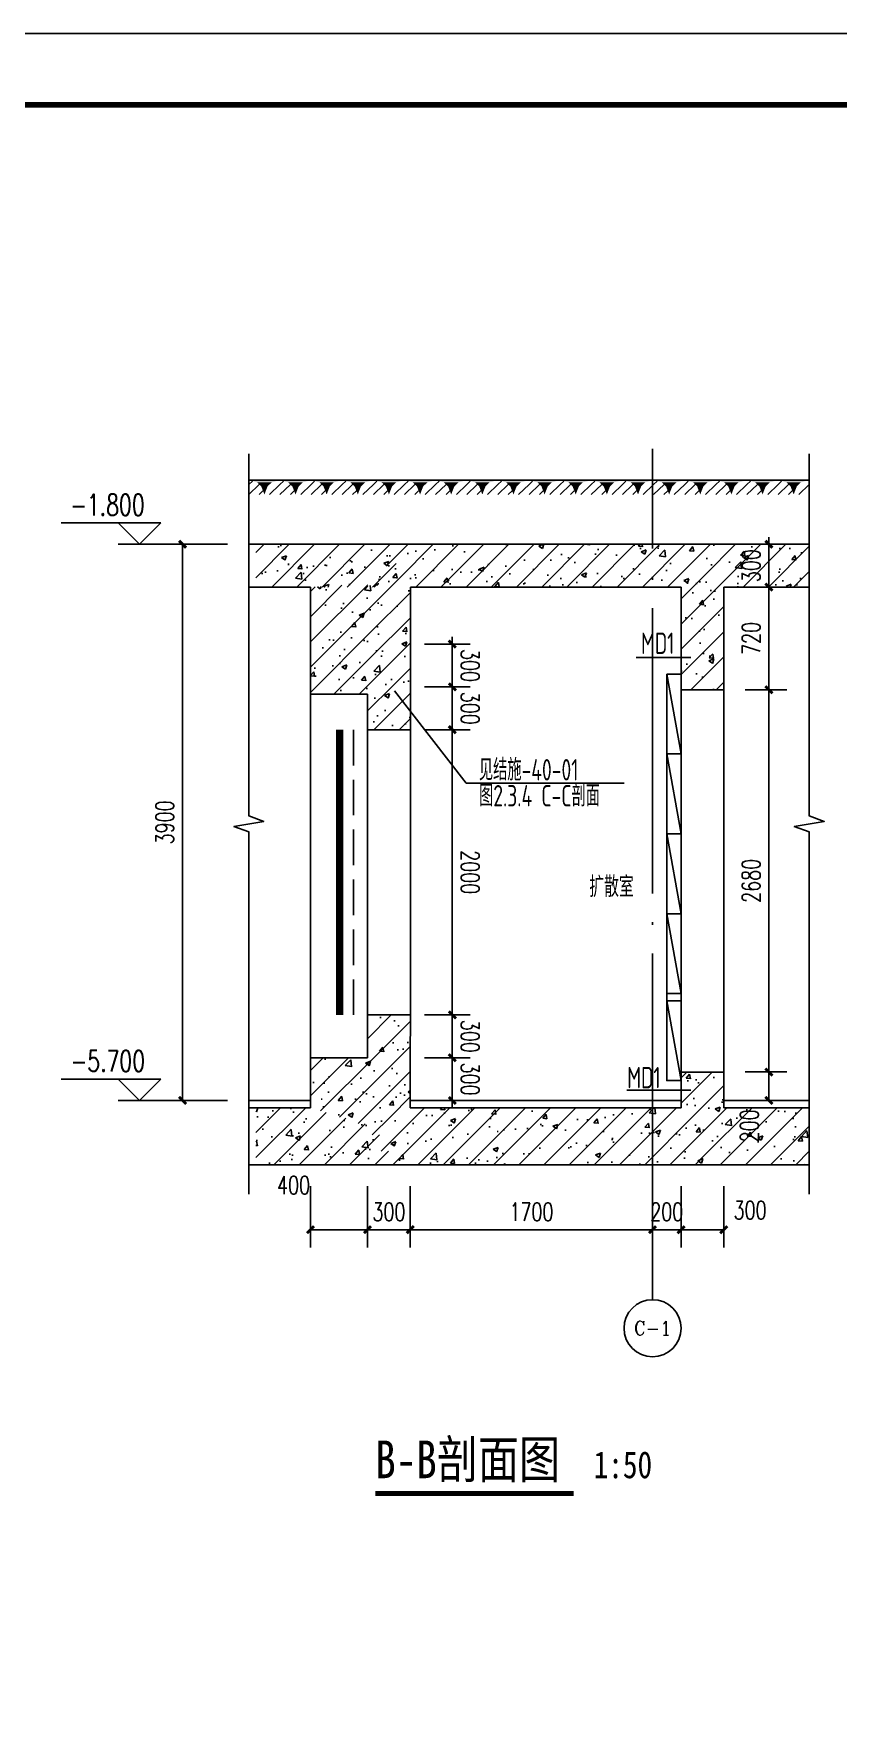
# Model space of a CAD drawing. Extents: x 37906 to 290206, y -18154 to 41246.
# Drawn here: x 108530 to 114177, y -252 to 11546 of the extents above; entities that cross this region are included whole.
import ezdxf
from ezdxf.enums import TextEntityAlignment as Align

# ---------------------------------------------------------------- set-up
doc = ezdxf.new("R2010")
doc.units = 0
doc.header["$LTSCALE"] = 1000
doc.header["$MEASUREMENT"] = 0
doc.linetypes.add('__DASH', pattern=[0.35, 0.25, -0.1])
doc.linetypes.add('DOTE', pattern=[2.42, 2, -0.2, 0.02, -0.2])
for name, color, linetype in [('AXIS', 3, 'Continuous'), ('AXIS_TEXT', 7, 'Continuous'), ('cxx车行线', 64, 'Continuous'), ('DIM_SYMB', 3, 'Continuous'), ('DOTE', 1, 'DOTE'), ('ECA_TK', 7, 'Continuous'), ('PUB_DIM', 3, 'Continuous'), ('PUB_HATCH', 8, 'Continuous'), ('PUB_TEXT', 7, 'Continuous'), ('RF-M', 7, 'Continuous'), ('RF-QT', 30, 'Continuous'), ('SURFACE', 6, 'Continuous'), ('TEXT', 7, 'Continuous'), ('tk', 7, 'Continuous'), ('可见线', 7, 'Continuous')]:
    doc.layers.add(name, color=color, linetype=linetype)
doc.layers.add('RF-WZ', color=110, linetype='Continuous', lineweight=0)
doc.styles.add('_TCH_AXIS', font='COMPLEX', dxfattribs={"bigfont": 'GBCBIG'})
doc.styles.add('_TCH_DIM', font='SIMPLEX', dxfattribs={"bigfont": 'GBCBIG'})
doc.styles.add('_TCH_DIM_T3', font='SIMPLEX', dxfattribs={"width": 0.705882, "bigfont": 'GBCBIG'})
doc.styles.add('COMPLEX', font='COMPLEX.shx', dxfattribs={"width": 0.65})
doc.styles.add('KING-1', font='GBENOR', dxfattribs={"bigfont": 'GBCBIG'})
doc.styles.get("Standard").update_dxf_attribs({"font": 'tssdeng2.shx', "width": 0.7, "bigfont": 'hztxt.shx'})
doc.styles.add('TSSD_Rein', font='tssdeng2.shx', dxfattribs={"width": 0.7, "bigfont": 'tssdchn.shx'})
doc.styles.add('TYDG_01', font='', dxfattribs={"width": 0.8})
doc.styles.get('TYDG_01').set_extended_font_data('SimSun')
doc.dimstyles.new('_TCH_ARCH&&50', dxfattribs={"dimtxt": 127.5, "dimasz": 50, "dimexe": 125, "dimexo": 150, "dimgap": 61.25, "dimtad": 1, "dimdec": 0, "dimrnd": 5, "dimzin": 0, "dimdsep": 46, "dimtxsty": '_TCH_DIM_T3', "dimblk": 'ARCHTICK', "dimcen": 0.09, "dimclrt": 7, "dimazin": 2, "dimtfac": 1, "dimtdec": 0, "dimtix": 1, "dimtmove": 2, "dimatfit": 3, "dimfxl": 1, "dimtolj": 1, "dimtzin": 0, "dimarcsym": 0})
pattern_1 = [(45, (-1654115.83, 9348.41), (-88.388348, 88.388348), []), (50, (-1654115.83, 9348.4), (358.63009, -31.376067), [37.5, -412.5]), (355, (-1654115.83, 9348.4), (-69.37567, 376.09607), [30, -330]), (100.4514, (-1654085.95, 9345.8), (289.25469, 344.71977), [31.870095, -350.571056]), (46.1842, (-1654115.83, 9448.4), (533.62052, -82.75951), [56.25, -618.75]), (96.6356, (-1654071.37, 9441.5), (467.33135, 487.05894), [47.80514, -525.8565]), (351.1842, (-1654115.83, 9448.4), (467.33097, 487.0593), [45, -495]), (21, (-1654065.83, 9423.4), (298.453526, -201.309445), [37.5, -412.5]), (326, (-1654065.83, 9423.4), (121.657666, 362.57502), [30, -330]), (71.4514, (-1654040.96, 9406.63), (420.111314, 161.26525), [31.870095, -350.571056]), (37.5, (-1654115.83, 9348.41), (6.079928, 166.446927), [0, -326, 0, -335, 0, -331.25]), (7.5, (-1654115.83, 9348.4), (131.534769, 197.205856), [0, -191, 0, -318.5, 0, -126.25]), (327.5, (-1654227.33, 9348.41), (266.911218, -11.277436), [0, -125, 0, -390, 0, -517.5]), (317.5, (-1654277.33, 9348.4), (291.593085, 50.05249), [0, -162.5, 0, -259, 0, -367.5])]
pattern_2 = [(45, (-1654165.83, 9348.41), (-88.388348, 88.388348), []), (50, (-1654165.83, 9348.4), (358.63009, -31.376067), [37.5, -412.5]), (355, (-1654165.83, 9348.4), (-69.37567, 376.09607), [30, -330]), (100.4514, (-1654135.95, 9345.8), (289.25469, 344.71977), [31.870095, -350.571056]), (46.1842, (-1654165.83, 9448.4), (533.62052, -82.75951), [56.25, -618.75]), (96.6356, (-1654121.37, 9441.5), (467.33135, 487.05894), [47.80514, -525.8565]), (351.1842, (-1654165.83, 9448.4), (467.33097, 487.0593), [45, -495]), (21, (-1654115.83, 9423.4), (298.453526, -201.309445), [37.5, -412.5]), (326, (-1654115.83, 9423.4), (121.657666, 362.57502), [30, -330]), (71.4514, (-1654090.96, 9406.63), (420.111314, 161.26525), [31.870095, -350.571056]), (37.5, (-1654165.83, 9348.41), (6.079928, 166.446927), [0, -326, 0, -335, 0, -331.25]), (7.5, (-1654165.83, 9348.4), (131.534769, 197.205856), [0, -191, 0, -318.5, 0, -126.25]), (327.5, (-1654277.33, 9348.41), (266.911218, -11.277436), [0, -125, 0, -390, 0, -517.5]), (317.5, (-1654327.33, 9348.4), (291.593085, 50.05249), [0, -162.5, 0, -259, 0, -367.5])]

# ---------------------------------------------------------------- blocks, each defined once
blk = doc.blocks.new('10B_A1E图框')
at = {"layer": 'ECA_TK'}
blk.add_lwpolyline([(0, 0), (841, 0), (841, 594), (0, 594)], close=True, dxfattribs=at)
at = {"layer": 'ECA_TK', "const_width": 0.8}
blk.add_lwpolyline([(831, 10), (831, 584), (18, 584), (18, 10)], close=True, dxfattribs=at)
blk = doc.blocks.new('_ArchTick')
at = {"color": 0, "linetype": 'ByBlock', "const_width": 0.4}
blk.add_lwpolyline([(-0.5, -0.5), (0.5, 0.5)], dxfattribs=at)
blk = doc.blocks.new('*D568')
at = {"layer": 'Defpoints', "color": 0}
for p in [(113073, 3616), (113373, 3616), (113373, 3160)]:
    blk.add_point(p, dxfattribs=at)
at = {"layer": 'PUB_DIM', "color": 0, "lineweight": -2}
for p, q in [((113073, 3466), (113073, 3035)), ((113373, 3466), (113373, 3035)), ((113073, 3160), (113373, 3160))]:
    blk.add_line(p, q, dxfattribs=at)
at = {"layer": 'PUB_DIM', "color": 0, "lineweight": -2, "xscale": 50, "yscale": 50, "zscale": 50}
for p, rotation in [((113073, 3160), 180.0002328873889), ((113373, 3160), 0.000232887388930009)]:
    blk.add_blockref('_ArchTick', p, dxfattribs=dict(at, rotation=rotation))
at = {"layer": 'PUB_DIM', "color": 7, "insert": (113558, 3297), "char_height": 127.5, "attachment_point": 5, "rotation": 0.0002, "style": '_TCH_DIM_T3'}
blk.add_mtext('\\A1;300', dxfattribs=at)
blk = doc.blocks.new('*D569')
at = {"layer": 'Defpoints', "color": 0}
for p in [(112873, 3616), (113073, 3616), (113073, 3160)]:
    blk.add_point(p, dxfattribs=at)
at = {"layer": 'PUB_DIM', "color": 0, "lineweight": -2}
for p, q in [((112873, 3466), (112873, 3035)), ((113073, 3466), (113073, 3035)), ((112873, 3160), (112823, 3160)), ((112873, 3160), (113073, 3160)), ((113073, 3160), (113123, 3160))]:
    blk.add_line(p, q, dxfattribs=at)
at = {"layer": 'PUB_DIM', "color": 0, "lineweight": -2, "xscale": 50, "yscale": 50, "zscale": 50}
for p, rotation in [((112873, 3160), 0.0002328873849766211), ((113073, 3160), 180.000232887385)]:
    blk.add_blockref('_ArchTick', p, dxfattribs=dict(at, rotation=rotation))
at = {"layer": 'PUB_DIM', "color": 7, "insert": (112973, 3285), "char_height": 127.5, "attachment_point": 5, "rotation": 0.0002, "style": '_TCH_DIM_T3'}
blk.add_mtext('\\A1;200', dxfattribs=at)
blk = doc.blocks.new('*D570')
at = {"layer": 'Defpoints', "color": 0}
for p in [(111173, 3616), (112873, 3616), (112873, 3160)]:
    blk.add_point(p, dxfattribs=at)
at = {"layer": 'PUB_DIM', "color": 0, "lineweight": -2}
for p, q in [((111173, 3466), (111173, 3035)), ((112873, 3466), (112873, 3035)), ((111173, 3160), (112873, 3160))]:
    blk.add_line(p, q, dxfattribs=at)
at = {"layer": 'PUB_DIM', "color": 0, "lineweight": -2, "xscale": 50, "yscale": 50, "zscale": 50}
for p, rotation in [((111173, 3160), 180.0002328873878), ((112873, 3160), 0.0002328873877595649)]:
    blk.add_blockref('_ArchTick', p, dxfattribs=dict(at, rotation=rotation))
at = {"layer": 'PUB_DIM', "color": 7, "insert": (112023, 3285), "char_height": 127.5, "attachment_point": 5, "rotation": 0.0002, "style": '_TCH_DIM_T3'}
blk.add_mtext('\\A1;1700', dxfattribs=at)
blk = doc.blocks.new('*D571')
at = {"layer": 'Defpoints', "color": 0}
for p in [(110873, 3616), (111173, 3616), (111173, 3160)]:
    blk.add_point(p, dxfattribs=at)
at = {"layer": 'PUB_DIM', "color": 0, "lineweight": -2}
for p, q in [((110873, 3466), (110873, 3035)), ((111173, 3466), (111173, 3035)), ((110873, 3160), (110823, 3160)), ((110873, 3160), (111173, 3160)), ((111173, 3160), (111223, 3160))]:
    blk.add_line(p, q, dxfattribs=at)
at = {"layer": 'PUB_DIM', "color": 0, "lineweight": -2, "xscale": 50, "yscale": 50, "zscale": 50}
for p, rotation in [((110873, 3160), 0.000232887387534575), ((111173, 3160), 180.0002328873875)]:
    blk.add_blockref('_ArchTick', p, dxfattribs=dict(at, rotation=rotation))
at = {"layer": 'PUB_DIM', "color": 7, "insert": (111023, 3285), "char_height": 127.5, "attachment_point": 5, "rotation": 0.0002, "style": '_TCH_DIM_T3'}
blk.add_mtext('\\A1;300', dxfattribs=at)
blk = doc.blocks.new('*D572')
at = {"layer": 'Defpoints', "color": 0}
for p in [(110473, 3616), (110873, 3616), (110873, 3160)]:
    blk.add_point(p, dxfattribs=at)
at = {"layer": 'PUB_DIM', "color": 0, "lineweight": -2}
for p, q in [((110473, 3466), (110473, 3035)), ((110873, 3466), (110873, 3035)), ((110473, 3160), (110873, 3160))]:
    blk.add_line(p, q, dxfattribs=at)
at = {"layer": 'PUB_DIM', "color": 0, "lineweight": -2, "xscale": 50, "yscale": 50, "zscale": 50}
for p, rotation in [((110473, 3160), 180.0002619975795), ((110873, 3160), 0.0002619975794888366)]:
    blk.add_blockref('_ArchTick', p, dxfattribs=dict(at, rotation=rotation))
at = {"layer": 'PUB_DIM', "color": 7, "insert": (110354, 3472), "char_height": 127.5, "attachment_point": 5, "rotation": 0.0003, "style": '_TCH_DIM_T3'}
blk.add_mtext('\\A1;400', dxfattribs=at)
blk = doc.blocks.new('*D573')
at = {"layer": 'Defpoints', "color": 0}
for p in [(111123, 7266), (111468, 7266), (111123, 6966)]:
    blk.add_point(p, dxfattribs=at)
at = {"layer": 'PUB_DIM', "color": 0, "lineweight": -2}
for p, q in [((111468, 7266), (111468, 7316)), ((111273, 7266), (111593, 7266)), ((111468, 6966), (111468, 7266)), ((111273, 6966), (111593, 6966)), ((111468, 6966), (111468, 6916))]:
    blk.add_line(p, q, dxfattribs=at)
at = {"layer": 'PUB_DIM', "color": 0, "lineweight": -2, "xscale": 50, "yscale": 50, "zscale": 50}
for p, rotation in [((111468, 7266), 270.0003167817233), ((111468, 6966), 90.00031678172327)]:
    blk.add_blockref('_ArchTick', p, dxfattribs=dict(at, rotation=rotation))
at = {"layer": 'PUB_DIM', "color": 7, "insert": (111593, 7116), "char_height": 127.5, "attachment_point": 5, "rotation": 270.0003, "style": '_TCH_DIM_T3'}
blk.add_mtext('\\A1;300', dxfattribs=at)
blk = doc.blocks.new('*D574')
at = {"layer": 'Defpoints', "color": 0}
for p in [(111123, 6966), (111468, 6966), (111123, 6666)]:
    blk.add_point(p, dxfattribs=at)
at = {"layer": 'PUB_DIM', "color": 0, "lineweight": -2}
for p, q in [((111273, 6966), (111593, 6966)), ((111468, 6966), (111468, 7016)), ((111468, 6666), (111468, 6966)), ((111273, 6666), (111593, 6666)), ((111468, 6666), (111468, 6616))]:
    blk.add_line(p, q, dxfattribs=at)
at = {"layer": 'PUB_DIM', "color": 0, "lineweight": -2, "xscale": 50, "yscale": 50, "zscale": 50}
for p, rotation in [((111468, 6966), 270.0003167816835), ((111468, 6666), 90.00031678168354)]:
    blk.add_blockref('_ArchTick', p, dxfattribs=dict(at, rotation=rotation))
at = {"layer": 'PUB_DIM', "color": 7, "insert": (111593, 6816), "char_height": 127.5, "attachment_point": 5, "rotation": 270.0003, "style": '_TCH_DIM_T3'}
blk.add_mtext('\\A1;300', dxfattribs=at)
blk = doc.blocks.new('*D575')
at = {"layer": 'Defpoints', "color": 0}
for p in [(111123, 6666), (111468, 6666), (111123, 4666)]:
    blk.add_point(p, dxfattribs=at)
at = {"layer": 'PUB_DIM', "color": 0, "lineweight": -2}
for p, q in [((111273, 6666), (111593, 6666)), ((111468, 4666), (111468, 6666)), ((111273, 4666), (111593, 4666))]:
    blk.add_line(p, q, dxfattribs=at)
at = {"layer": 'PUB_DIM', "color": 0, "lineweight": -2, "xscale": 50, "yscale": 50, "zscale": 50}
for p, rotation in [((111468, 6666), 90.00031678171248), ((111468, 4666), 270.0003167817125)]:
    blk.add_blockref('_ArchTick', p, dxfattribs=dict(at, rotation=rotation))
at = {"layer": 'PUB_DIM', "color": 7, "insert": (111593, 5666), "char_height": 127.5, "attachment_point": 5, "rotation": 270.0003, "style": '_TCH_DIM_T3'}
blk.add_mtext('\\A1;2000', dxfattribs=at)
blk = doc.blocks.new('*D576')
at = {"layer": 'Defpoints', "color": 0}
for p in [(111123, 4666), (111468, 4666), (111123, 4366)]:
    blk.add_point(p, dxfattribs=at)
at = {"layer": 'PUB_DIM', "color": 0, "lineweight": -2}
for p, q in [((111273, 4666), (111593, 4666)), ((111468, 4666), (111468, 4716)), ((111468, 4366), (111468, 4666)), ((111273, 4366), (111593, 4366)), ((111468, 4366), (111468, 4316))]:
    blk.add_line(p, q, dxfattribs=at)
at = {"layer": 'PUB_DIM', "color": 0, "lineweight": -2, "xscale": 50, "yscale": 50, "zscale": 50}
for p, rotation in [((111468, 4666), 270.0003167816835), ((111468, 4366), 90.00031678168354)]:
    blk.add_blockref('_ArchTick', p, dxfattribs=dict(at, rotation=rotation))
at = {"layer": 'PUB_DIM', "color": 7, "insert": (111593, 4516), "char_height": 127.5, "attachment_point": 5, "rotation": 270.0003, "style": '_TCH_DIM_T3'}
blk.add_mtext('\\A1;300', dxfattribs=at)
blk = doc.blocks.new('*D577')
at = {"layer": 'Defpoints', "color": 0}
for p in [(111123, 4366), (111468, 4366), (111123, 4066)]:
    blk.add_point(p, dxfattribs=at)
at = {"layer": 'PUB_DIM', "color": 0, "lineweight": -2}
for p, q in [((111273, 4366), (111593, 4366)), ((111468, 4366), (111468, 4416)), ((111468, 4066), (111468, 4366)), ((111273, 4066), (111593, 4066)), ((111468, 4066), (111468, 4016))]:
    blk.add_line(p, q, dxfattribs=at)
at = {"layer": 'PUB_DIM', "color": 0, "lineweight": -2, "xscale": 50, "yscale": 50, "zscale": 50}
for p, rotation in [((111468, 4366), 270.000316781728), ((111468, 4066), 90.000316781728)]:
    blk.add_blockref('_ArchTick', p, dxfattribs=dict(at, rotation=rotation))
at = {"layer": 'PUB_DIM', "color": 7, "insert": (111593, 4216), "char_height": 127.5, "attachment_point": 5, "rotation": 270.0003, "style": '_TCH_DIM_T3'}
blk.add_mtext('\\A1;300', dxfattribs=at)
blk = doc.blocks.new('*D578')
at = {"layer": 'Defpoints', "color": 0}
for p in [(113373, 7966), (113690, 7966), (113373, 7666)]:
    blk.add_point(p, dxfattribs=at)
at = {"layer": 'PUB_DIM', "color": 0, "lineweight": -2}
for p, q in [((113523, 7966), (113815, 7966)), ((113690, 7966), (113690, 8016)), ((113690, 7666), (113690, 7966)), ((113523, 7666), (113815, 7666)), ((113690, 7666), (113690, 7616))]:
    blk.add_line(p, q, dxfattribs=at)
at = {"layer": 'PUB_DIM', "color": 0, "lineweight": -2, "xscale": 50, "yscale": 50, "zscale": 50}
for p, rotation in [((113690, 7966), 270), ((113690, 7666), 90)]:
    blk.add_blockref('_ArchTick', p, dxfattribs=dict(at, rotation=rotation))
at = {"layer": 'PUB_DIM', "color": 7, "insert": (113565, 7816), "char_height": 127.5, "attachment_point": 5, "rotation": 90, "style": '_TCH_DIM_T3'}
blk.add_mtext('\\A1;300', dxfattribs=at)
blk = doc.blocks.new('*D579')
at = {"layer": 'Defpoints', "color": 0}
for p in [(113373, 7666), (113690, 7666), (113373, 6946)]:
    blk.add_point(p, dxfattribs=at)
at = {"layer": 'PUB_DIM', "color": 0, "lineweight": -2}
for p, q in [((113523, 7666), (113815, 7666)), ((113690, 6946), (113690, 7666)), ((113523, 6946), (113815, 6946))]:
    blk.add_line(p, q, dxfattribs=at)
at = {"layer": 'PUB_DIM', "color": 0, "lineweight": -2, "xscale": 50, "yscale": 50, "zscale": 50}
for p, rotation in [((113690, 7666), 90), ((113690, 6946), 270)]:
    blk.add_blockref('_ArchTick', p, dxfattribs=dict(at, rotation=rotation))
at = {"layer": 'PUB_DIM', "color": 7, "insert": (113565, 7306), "char_height": 127.5, "attachment_point": 5, "rotation": 90, "style": '_TCH_DIM_T3'}
blk.add_mtext('\\A1;720', dxfattribs=at)
blk = doc.blocks.new('*D580')
at = {"layer": 'Defpoints', "color": 0}
for p in [(113373, 6946), (113690, 6946), (113373, 4266)]:
    blk.add_point(p, dxfattribs=at)
at = {"layer": 'PUB_DIM', "color": 0, "lineweight": -2}
for p, q in [((113523, 6946), (113815, 6946)), ((113690, 4266), (113690, 6946)), ((113523, 4266), (113815, 4266))]:
    blk.add_line(p, q, dxfattribs=at)
at = {"layer": 'PUB_DIM', "color": 0, "lineweight": -2, "xscale": 50, "yscale": 50, "zscale": 50}
for p, rotation in [((113690, 6946), 90), ((113690, 4266), 270)]:
    blk.add_blockref('_ArchTick', p, dxfattribs=dict(at, rotation=rotation))
at = {"layer": 'PUB_DIM', "color": 7, "insert": (113565, 5606), "char_height": 127.5, "attachment_point": 5, "rotation": 90, "style": '_TCH_DIM_T3'}
blk.add_mtext('\\A1;2680', dxfattribs=at)
blk = doc.blocks.new('*D581')
at = {"layer": 'Defpoints', "color": 0}
for p in [(113373, 4266), (113690, 4266), (113373, 4066)]:
    blk.add_point(p, dxfattribs=at)
at = {"layer": 'PUB_DIM', "color": 0, "lineweight": -2}
for p, q in [((113523, 4266), (113815, 4266)), ((113690, 4066), (113690, 4266)), ((113523, 4066), (113815, 4066))]:
    blk.add_line(p, q, dxfattribs=at)
at = {"layer": 'PUB_DIM', "color": 0, "lineweight": -2, "xscale": 50, "yscale": 50, "zscale": 50}
for p, rotation in [((113690, 4266), 90), ((113690, 4066), 270)]:
    blk.add_blockref('_ArchTick', p, dxfattribs=dict(at, rotation=rotation))
at = {"layer": 'PUB_DIM', "color": 7, "insert": (113553, 3888), "char_height": 127.5, "attachment_point": 5, "rotation": 90, "style": '_TCH_DIM_T3'}
blk.add_mtext('\\A1;200', dxfattribs=at)
blk = doc.blocks.new('*D582')
at = {"layer": 'Defpoints', "color": 0}
for p in [(109575, 7966), (110040, 7966), (110040, 4066)]:
    blk.add_point(p, dxfattribs=at)
at = {"layer": 'PUB_DIM', "color": 0, "lineweight": -2}
for p, q in [((109890, 7966), (109450, 7966)), ((109575, 4066), (109575, 7966)), ((109890, 4066), (109450, 4066))]:
    blk.add_line(p, q, dxfattribs=at)
at = {"layer": 'PUB_DIM', "color": 0, "lineweight": -2, "xscale": 50, "yscale": 50, "zscale": 50}
for p, rotation in [((109575, 7966), 90), ((109575, 4066), 270)]:
    blk.add_blockref('_ArchTick', p, dxfattribs=dict(at, rotation=rotation))
at = {"layer": 'PUB_DIM', "color": 7, "insert": (109450, 6016), "char_height": 127.5, "attachment_point": 5, "rotation": 90, "style": '_TCH_DIM_T3'}
blk.add_mtext('\\A1;3900', dxfattribs=at)
blk = doc.blocks.new('$LinePat$自然土壤')
at = {"color": 0}
for p, q in [((0, -90), (71, -19)), ((0, -300), (211, -89)), ((210, -300), (286, -224)), ((420, -300), (630, -90))]:
    blk.add_line(p, q, dxfattribs=at)
for points in [[(0, 0), (630, 0), (168, -45), (462, -45)], [(168, -45), (462, -45), (252, -132), (378, -132)], [(252, -132), (378, -132), (315, -300)]]:
    blk.add_solid(points, dxfattribs=at)
blk = doc.blocks.new('_AXISO')
blk.add_circle((0, 0), 0.5)
at = {"layer": 'AXIS_TEXT', "style": 'COMPLEX', "width": 1.041667}
blk.add_attdef('A', text='', height=0.56, dxfattribs=at).set_placement((-0.25, -0.28), (0.25, -0.28), align=Align.FIT)

msp = doc.modelspace()

# ---------------------------------------------------------------- hatches: boundary and pattern name
at = {"layer": 'PUB_HATCH'}
h = msp.add_hatch(dxfattribs=at)
h.set_pattern_fill('钢筋混凝土', color=256, scale=50, style=0)
h.set_pattern_definition(pattern_1)
h.paths.add_polyline_path([(110089.9, 7665.6), (110923.4, 7665.6), (111073.4, 7765.6), (111073.4, 7965.6), (110089.9, 7965.6)])
h = msp.add_hatch(dxfattribs=at)
h.set_pattern_fill('钢筋混凝土', color=256, scale=50, style=0)
h.set_pattern_definition(pattern_2)
h.paths.add_polyline_path([(111023.4, 7765.6), (111173.4, 7665.6), (113073.4, 7665.6), (113223.4, 7765.6), (113223.3, 7965.6), (111023.4, 7965.6)])
h = msp.add_hatch(dxfattribs=at)
h.set_pattern_fill('钢筋混凝土', color=256, scale=50, style=0)
h.set_pattern_definition(pattern_2)
h.paths.add_polyline_path([(113223.4, 7765.6), (113373.4, 7665.6), (113972.9, 7665.6), (113972.9, 7965.6), (113223.4, 7965.6)])
h = msp.add_hatch(dxfattribs=at)
h.set_pattern_fill('钢筋混凝土', color=256, scale=50, style=0)
h.set_pattern_definition(pattern_2)
h.paths.add_polyline_path([(110473.1, 6915.2), (110873.4, 6915.2), (110973.4, 7015.2), (110873.4, 7688.5), (110473.1, 7665.6), (110473.1, 7290.4)])
h = msp.add_hatch(dxfattribs=at)
h.set_pattern_fill('钢筋混凝土', color=256, scale=50, style=0)
h.set_pattern_definition(pattern_2)
h.paths.add_polyline_path([(111023.4, 7765.6), (110873.4, 7665.6), (110873.4, 7215.2), (110973.4, 7015.2), (111173.4, 6915.2), (111173.4, 7665.6)])
h = msp.add_hatch(dxfattribs=at)
h.set_pattern_fill('钢筋混凝土', color=256, scale=50, style=0)
h.set_pattern_definition(pattern_2)
h.paths.add_polyline_path([(113223.4, 7765.6), (113073.4, 7665.6), (113073.4, 6945.6), (113373.4, 6945.6), (113373.4, 7665.6)])
h = msp.add_hatch(dxfattribs=at)
h.set_pattern_fill('钢筋混凝土', color=256, scale=50, style=0)
h.set_pattern_definition(pattern_2)
h.paths.add_polyline_path([(110973.4, 7015.2), (110873.4, 6915.2), (110873.4, 6665.4), (111173.4, 6665.4), (111173.4, 6915.2)])
h = msp.add_hatch(dxfattribs=at)
h.set_pattern_fill('钢筋混凝土', color=256, scale=50, style=0)
h.set_pattern_definition(pattern_2)
h.paths.add_polyline_path([(110873.4, 4665.7), (110873.2, 4365.7), (110823.2, 4365.5), (111173.2, 4365.4), (111173.4, 4665.4)])
h = msp.add_hatch(dxfattribs=at)
h.set_pattern_fill('钢筋混凝土', color=256, scale=50, style=0)
h.set_pattern_definition(pattern_2)
h.paths.add_polyline_path([(111173.2, 4365.6), (110473.2, 4365.3), (110473.3, 4015.6), (110873.4, 3882.2), (111173.3, 4015.6)])
h = msp.add_hatch(dxfattribs=at)
h.set_pattern_fill('钢筋混凝土', color=256, scale=50, style=0)
h.set_pattern_definition(pattern_2)
h.paths.add_polyline_path([(113073.4, 4265.6), (113073.4, 4015.6), (113223.4, 3882.2), (113373.4, 4015.6), (113373.4, 4265.6)])
h = msp.add_hatch(dxfattribs=at)
h.set_pattern_fill('钢筋混凝土', color=256, scale=50, style=0)
h.set_pattern_definition(pattern_1)
h.paths.add_polyline_path([(110089.9, 3615.6), (111073.4, 3615.6), (110923.4, 3882.2), (110473.3, 4015.6), (110089.9, 4015.6)])
h = msp.add_hatch(dxfattribs=at)
h.set_pattern_fill('钢筋混凝土', color=256, scale=50, style=0)
h.set_pattern_definition(pattern_2)
h.paths.add_polyline_path([(110873.4, 3882.2), (111023.4, 3615.6), (113223.4, 3615.6), (113223.4, 3882.2), (113073.4, 4015.6), (111173.3, 4015.6)])
h = msp.add_hatch(dxfattribs=at)
h.set_pattern_fill('钢筋混凝土', color=256, scale=50, style=0)
h.set_pattern_definition(pattern_2)
h.paths.add_polyline_path([(113223.4, 3882.2), (113223.4, 3615.6), (113972.9, 3615.6), (113972.9, 4015.6), (113373.4, 4015.6)])

# ---------------------------------------------------------------- linework, layer by layer
for p, q in [((112757.5, 7172.6), (113140.8, 7172.6)), ((112693.1, 4138.9), (113140.8, 4138.9))]:
    msp.add_line(p, q)
at = {"layer": 'AXIS'}
msp.add_line((112873.4, 3096.9), (112873.4, 2669), dxfattribs=at)
at = {"layer": 'cxx车行线'}
msp.add_line((110473.1, 6915.2), (110473.2, 4365.3), dxfattribs=at)
at = {"layer": 'DIM_SYMB'}
for points in [[(110039.9, 8600.7), (110039.9, 6061.5), (110144.9, 6023.2), (109934.9, 5986.2), (110039.9, 5949), (110039.9, 3409.7)], [(113972.9, 8600.7), (113972.9, 6061.5), (114077.9, 6023.2), (113867.9, 5986.2), (113972.9, 5949), (113972.9, 3409.7)]]:
    msp.add_lwpolyline(points, dxfattribs=at)
at = {"layer": 'DIM_SYMB', "lineweight": -3, "const_width": 35}
msp.add_lwpolyline([(110927.5, 1310.6), (112319.5, 1310.6)], dxfattribs=at)
at = {"layer": 'DOTE'}
msp.add_line((112873.4, 3096.9), (112873.4, 8634.4), dxfattribs=at)
at = {"layer": 'PUB_DIM'}
for p, q in [((109422, 8115.6), (108722, 8115.6)), ((109272, 7965.6), (109122, 8115.6)), ((109272, 7965.6), (109422, 8115.6)), ((109622, 7965.6), (109122, 7965.6)), ((109422, 4215.6), (108722, 4215.6)), ((109272, 4065.6), (109122, 4215.6)), ((109272, 4065.6), (109422, 4215.6)), ((109622, 4065.6), (109122, 4065.6))]:
    msp.add_line(p, q, dxfattribs=at)
at = {"layer": 'RF-M'}
for p, q in [((112973.4, 6945.6), (112973.4, 4265.6)), ((113073.4, 6945.6), (113073.4, 4265.6)), ((113373.4, 6945.6), (113373.4, 4265.6))]:
    msp.add_line(p, q, dxfattribs=at)
for points in [[(113073.4, 6495.6), (112973.4, 7055.6)], [(112973.4, 7055.6), (113073.4, 7055.6), (113073.4, 6495.6), (112973.4, 6495.6), (112973.4, 7055.6)], [(110873.5, 4665.4), (110873.4, 6665.4)], [(111173.4, 6665.4), (111173.4, 4665.4)], [(113073.4, 5935.6), (112973.4, 6495.6)], [(112973.4, 6495.6), (113073.4, 6495.6), (113073.4, 5935.6), (112973.4, 5935.6), (112973.4, 6495.6)], [(113073.4, 5375.6), (112973.4, 5935.6)], [(112973.4, 5935.6), (113073.4, 5935.6), (113073.4, 5375.6), (112973.4, 5375.6), (112973.4, 5935.6)], [(113073.4, 4815.6), (112973.4, 5375.6)], [(112973.4, 5375.6), (113073.4, 5375.6), (113073.4, 4815.6), (112973.4, 4815.6), (112973.4, 5375.6)], [(113073.4, 4205.6), (112973.4, 4765.6)], [(112973.4, 4765.6), (113073.4, 4765.6), (113073.4, 4205.6), (112973.4, 4205.6), (112973.4, 4765.6)]]:
    msp.add_lwpolyline(points, dxfattribs=at)
at = {"layer": 'RF-M', "const_width": 50}
msp.add_lwpolyline([(110677.7, 4665.4), (110677.7, 6665.4)], dxfattribs=at)
at = {"layer": 'RF-M', "linetype": '__DASH'}
msp.add_lwpolyline([(110773.5, 4665.4), (110773.4, 6665.4)], dxfattribs=at)
at = {"layer": 'RF-QT'}
for p, q in [((110039.9, 7965.6), (110039.9, 7665.6)), ((113223.3, 7965.6), (110039.9, 7965.6)), ((113223.4, 7965.6), (113972.9, 7965.6)), ((113972.9, 7965.6), (113972.9, 7665.6)), ((110039.9, 7665.6), (110473.1, 7665.6)), ((110473.1, 7665.6), (110473.1, 6915.2)), ((111173.4, 7665.6), (113073.4, 7665.6)), ((111173.4, 6665.4), (111173.4, 7665.6)), ((113073.4, 7665.6), (113073.4, 6945.6)), ((113373.4, 7665.6), (113972.9, 7665.6)), ((113373.4, 7665.6), (113373.4, 6945.6)), ((110473.1, 6915.2), (110873.4, 6915.2)), ((110873.4, 6915.2), (110873.4, 6665.4)), ((113373.4, 6945.6), (113073.4, 6945.6)), ((111173.4, 6665.4), (110873.4, 6665.4)), ((110873.4, 4665.7), (110873.2, 4365.7)), ((111173.4, 4665.4), (110873.4, 4665.7)), ((111173.4, 4665.4), (111173.2, 4365.4)), ((110873.2, 4365.7), (110473.2, 4365.3)), ((111173.2, 4365.6), (111173.3, 4015.6)), ((110473.2, 4365.3), (110473.3, 4015.6)), ((113073.4, 4265.6), (113073.4, 4015.6)), ((113373.4, 4265.6), (113073.4, 4265.6)), ((113373.4, 4265.6), (113373.4, 4015.6)), ((110039.9, 4015.6), (110473.3, 4015.6)), ((110039.9, 4015.6), (110039.9, 3615.6)), ((111173.3, 4015.6), (113073.4, 4015.6)), ((113373.4, 4015.6), (113972.9, 4015.6)), ((113972.9, 4015.6), (113972.9, 3615.6)), ((113223.4, 3615.6), (110039.9, 3615.5)), ((113223.4, 3615.6), (113972.9, 3615.6))]:
    msp.add_line(p, q, dxfattribs=at)
at = {"layer": 'SURFACE'}
msp.add_line((113972.9, 8415.6), (110039.9, 8415.6), dxfattribs=at)
at = {"layer": 'TEXT', "color": 4}
for p in [(111061.3, 6939.4), (112675, 6290.8)]:
    msp.add_line(p, (111564.5, 6290.8), dxfattribs=at)
at = {"layer": '可见线'}
for points in [[(110473.3, 4065.6), (110039.9, 4065.6)], [(113073.4, 4065.6), (111173.1, 4065.6)], [(113972.9, 4065.6), (113373.4, 4065.6)]]:
    msp.add_lwpolyline(points, dxfattribs=at)

# ---------------------------------------------------------------- block references
at = {"layer": 'AXIS'}
ref = msp.add_blockref('_AXISO', (112873.4, 2469), dxfattribs=dict(at, xscale=400, yscale=400, zscale=400))
ref.add_attrib('A', 'C-1', dxfattribs={"layer": 'AXIS_TEXT', "height": 98.31, "style": '_TCH_AXIS'}).set_placement((112742.3, 2419.8), (113004.5, 2419.8), align=Align.FIT)
at = {"layer": 'SURFACE', "color": 8, "xscale": 0.346821318005369, "yscale": 0.3333333333333333, "zscale": 0.3333333333333333, "rotation": 0.000171737600603127}
for p in [(110039.9, 8415.2), (110258.4, 8415.2), (110476.9, 8415.2), (110695.4, 8415.2), (110913.9, 8415.2), (111132.4, 8415.2), (111350.9, 8415.2), (111569.4, 8415.2), (111787.9, 8415.3), (112006.4, 8415.3), (112224.9, 8415.3), (112443.4, 8415.3), (112661.9, 8415.3), (112880.4, 8415.3), (113098.9, 8415.3), (113317.4, 8415.3), (113535.9, 8415.3), (113754.4, 8415.3)]:
    msp.add_blockref('$LinePat$自然土壤', p, dxfattribs=at)
at = {"layer": 'tk', "xscale": 50, "yscale": 50, "zscale": 50}
msp.add_blockref('10B_A1E图框', (79956.2, -18153.7), dxfattribs=at)

# ---------------------------------------------------------------- texts
at = {"width": 0.7}
for p in [(112792, 7197.2), (112695.2, 4151.6)]:
    msp.add_text('MD1', height=150, dxfattribs=at).set_placement(p)
at = {"layer": 'PUB_TEXT'}
for s, height, style, width, p in [('-1.800', 148.75, '_TCH_DIM', 0.705882, (108786.5, 8168.1)), ('-5.700', 148.75, '_TCH_DIM', 0.705882, (108789.5, 4268.1)), ('B-B剖面图', 264.35, 'TYDG_01', 0.8, (110927.5, 1417.5)), ('1:50', 188.82, 'TYDG_01', 0.8, (112459.5, 1417.5))]:
    msp.add_text(s, height=height, dxfattribs=dict(at, style=style, width=width)).set_placement(p)
at = {"layer": 'RF-WZ', "style": 'KING-1'}
msp.add_text('扩散室', height=144.68, dxfattribs=at).set_placement((112429.2, 5492.4))
at = {"layer": 'TEXT', "color": 4, "ltscale": 100, "style": 'TSSD_Rein', "width": 0.7}
for s, p in [('见结施-40-01', (111654.4, 6309.8)), ('图2.3.4 C-C剖面', (111655.8, 6127.9))]:
    msp.add_text(s, height=150, rotation=360, dxfattribs=at).set_placement(p)

# ---------------------------------------------------------------- dimensions: what is measured, and where the dimension line sits
at = {"layer": 'PUB_DIM'}
for p1, p2, distance, picture, middle in [((110039.9, 4065.6), (110039.9, 7965.6), 464.6, '*D582', (109450.4, 6015.6)), ((113373.4, 7665.6), (113373.4, 7965.6), -316.8, '*D578', (113565.2, 7815.6)), ((113373.4, 6945.6), (113373.4, 7665.6), -316.8, '*D579', (113565.2, 7305.6)), ((111123.3, 6965.6), (111123.3, 7265.6), -344.6, '*D573', (111593, 7115.6)), ((111123.3, 6665.6), (111123.3, 6965.6), -344.6, '*D574', (111593, 6815.6)), ((113373.4, 4265.6), (113373.4, 6945.6), -316.8, '*D580', (113565.2, 5605.6)), ((111123.3, 4665.6), (111123.3, 6665.6), -344.6, '*D575', (111593, 5665.6)), ((111123.3, 4365.6), (111123.3, 4665.6), -344.6, '*D576', (111593, 4515.6)), ((111123.3, 4065.6), (111123.3, 4365.6), -344.6, '*D577', (111593, 4215.6)), ((110873.3, 3615.6), (111173.1, 3615.6), -455.6, '*D571', (111023.2, 3284.9)), ((111173.1, 3615.6), (112873.4, 3615.6), -455.6, '*D570', (112023.2, 3284.9)), ((112873.4, 3615.6), (113073.4, 3615.6), -455.6, '*D569', (112973.4, 3284.9))]:
    dim = msp.add_aligned_dim(p1=p1, p2=p2, distance=distance, dimstyle='_TCH_ARCH&&50', dxfattribs=at)
    dim.commit()
    dim.dimension.update_dxf_attribs({"geometry": picture, "text_midpoint": middle})
for base, p1, p2, angle, picture, middle in [((113690.2, 4265.6), (113373.4, 4065.6), (113373.4, 4265.6), 90, '*D581', (113552.7, 3888.4)), ((110873.3, 3159.9), (110473.3, 3615.6), (110873.3, 3615.6), 0.00026, '*D572', (110354.2, 3472.4)), ((113373.4, 3159.9), (113073.4, 3615.6), (113373.4, 3615.6), 0.00023, '*D568', (113558.4, 3297.4))]:
    dim = msp.add_linear_dim(base=base, p1=p1, p2=p2, angle=angle, dimstyle='_TCH_ARCH&&50', dxfattribs=at)
    dim.commit()
    dim.dimension.update_dxf_attribs({"geometry": picture, "text_midpoint": middle, "dimtype": 161})

doc.saveas('drawing.dxf')
